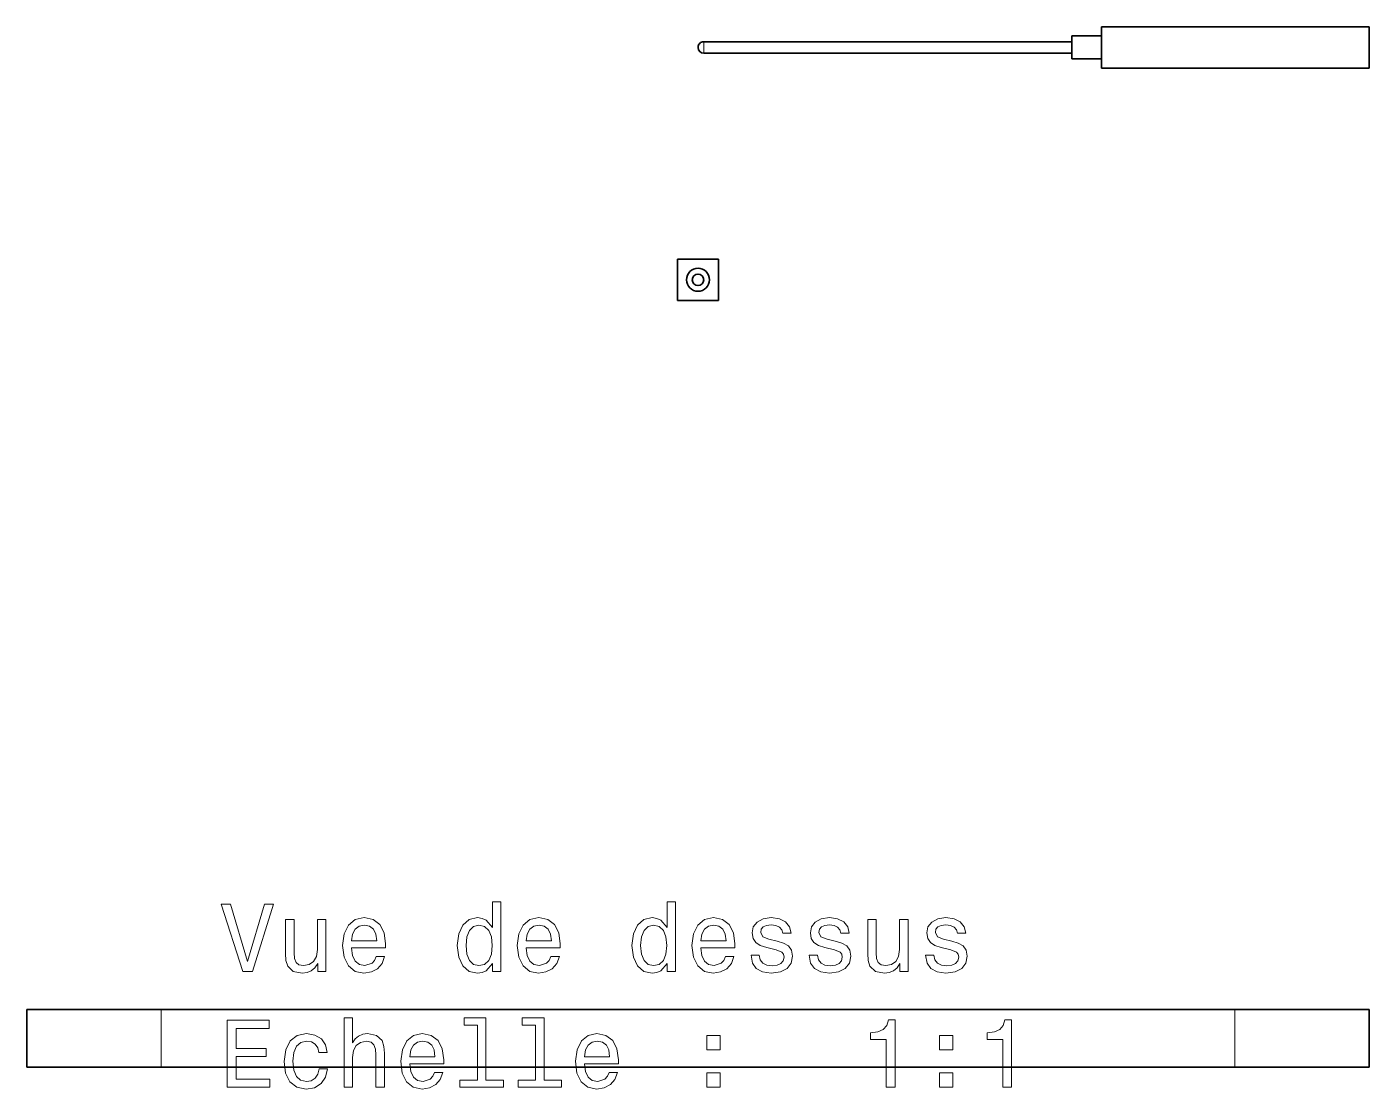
# Model space of a CAD drawing. Extents: x 317 to 941, y 143 to 776.
# Drawn here: x 559.5 to 629.5, y 230.7 to 286.1 of the extents above; entities that cross this region are included whole.
import ezdxf

# ---------------------------------------------------------------- set-up
doc = ezdxf.new("R2010")
doc.units = 0

msp = doc.modelspace()

# ---------------------------------------------------------------- linework, layer by layer
at = {"color": 7, "lineweight": 35, "ltscale": 0.015}
msp.add_line((614, 285.068), (614, 285.668), dxfattribs=at)
at = {"color": 7, "lineweight": 35, "ltscale": 0.03875}
for p, q in [((615.55, 285.668), (614, 285.668)), ((615.55, 284.468), (614, 284.468))]:
    msp.add_line(p, q, dxfattribs=at)
at = {"color": 7, "lineweight": 35, "ltscale": 0.34875}
for p, q in [((629.5, 286.143), (615.55, 286.143)), ((629.5, 283.993), (615.55, 283.993))]:
    msp.add_line(p, q, dxfattribs=at)
at = {"color": 7, "lineweight": 35, "ltscale": 0.05375}
for p, q in [((615.55, 283.993), (615.55, 286.143)), ((629.5, 286.143), (629.5, 283.993)), ((593.425, 271.873), (593.425, 274.023)), ((595.575, 274.023), (595.575, 271.873))]:
    msp.add_line(p, q, dxfattribs=at)
at = {"color": 7, "lineweight": 13, "ltscale": 0.0075}
for p, q in [((594.8, 285.368), (594.8, 285.068)), ((594.8, 285.068), (594.8, 284.768))]:
    msp.add_line(p, q, dxfattribs=at)
at = {"color": 7, "lineweight": 35, "ltscale": 0.479999}
for p, q in [((614, 285.368), (594.8, 285.368)), ((614, 284.768), (594.8, 284.768))]:
    msp.add_line(p, q, dxfattribs=at)
at = {"color": 7, "lineweight": 35, "ltscale": 0.014999}
msp.add_line((614, 284.468), (614, 285.068), dxfattribs=at)
at = {"color": 7, "lineweight": 35, "ltscale": 0.053751}
for p, q in [((595.575, 274.023), (593.425, 274.023)), ((593.425, 271.873), (595.575, 271.873))]:
    msp.add_line(p, q, dxfattribs=at)
at = {"color": 7, "lineweight": 35, "ltscale": 0.075}
for p, q in [((559.5, 231.873), (559.5, 234.873)), ((629.5, 231.873), (629.5, 234.873))]:
    msp.add_line(p, q, dxfattribs=at)
at = {"color": 7, "lineweight": 35, "ltscale": 0.175}
for p, q in [((559.5, 234.873), (566.5, 234.873)), ((622.5, 234.873), (629.5, 234.873)), ((559.5, 231.873), (566.5, 231.873)), ((622.5, 231.873), (629.5, 231.873))]:
    msp.add_line(p, q, dxfattribs=at)
at = {"color": 7, "lineweight": 13, "ltscale": 0.075}
for p, q in [((566.5, 231.873), (566.5, 234.873)), ((622.5, 231.873), (622.5, 234.873))]:
    msp.add_line(p, q, dxfattribs=at)
at = {"color": 7, "lineweight": 35}
for p, q in [((622.5, 234.873), (566.5, 234.873)), ((622.5, 231.873), (566.5, 231.873))]:
    msp.add_line(p, q, dxfattribs=at)
at = {"color": 7, "lineweight": 13}
for points in [[(571.892, 240.374), (571.014, 237.393), (570.112, 240.374), (569.632, 240.374), (570.762, 236.869), (571.266, 236.869), (572.371, 240.374)], [(583.779, 237.287), (583.779, 236.869), (584.222, 236.869), (584.222, 240.49), (583.784, 240.49), (583.784, 239.163), (583.446, 239.547), (583.239, 239.637), (583.002, 239.673), (582.573, 239.572), (582.24, 239.289), (582.024, 238.836), (581.948, 238.225), (582.024, 237.615), (582.24, 237.156), (582.573, 236.869), (583.002, 236.773), (583.239, 236.808), (583.451, 236.899)], [(592.887, 237.287), (592.887, 236.869), (593.331, 236.869), (593.331, 240.49), (592.892, 240.49), (592.892, 239.163), (592.554, 239.547), (592.347, 239.637), (592.11, 239.673), (591.681, 239.572), (591.349, 239.289), (591.132, 238.836), (591.056, 238.225), (591.132, 237.615), (591.349, 237.156), (591.681, 236.869), (592.11, 236.773), (592.347, 236.808), (592.559, 236.899)], [(575.094, 239.577), (574.65, 239.577), (574.65, 238.013), (574.6, 237.65), (574.454, 237.388), (574.227, 237.227), (573.929, 237.176), (573.692, 237.217), (573.541, 237.338), (573.455, 237.544), (573.435, 237.837), (573.435, 239.577), (572.991, 239.577), (572.991, 237.797), (573.006, 237.439), (573.102, 237.141), (573.395, 236.869), (573.864, 236.773), (574.116, 236.808), (574.333, 236.899), (574.519, 237.055), (574.671, 237.282), (574.671, 236.869), (575.094, 236.869)], [(576.431, 238.094), (578.206, 238.094), (578.211, 238.301), (578.13, 238.881), (577.908, 239.315), (577.555, 239.577), (577.086, 239.673), (576.627, 239.572), (576.274, 239.289), (576.047, 238.83), (575.967, 238.225), (576.042, 237.605), (576.269, 237.151), (576.617, 236.869), (577.071, 236.773), (577.465, 236.838), (577.787, 237.01), (578.024, 237.282), (578.16, 237.645), (577.722, 237.645), (577.631, 237.444), (577.5, 237.292), (577.127, 237.171), (576.839, 237.227), (576.622, 237.403), (576.481, 237.691), (576.431, 238.079)], [(585.539, 238.094), (587.314, 238.094), (587.319, 238.301), (587.238, 238.881), (587.016, 239.315), (586.663, 239.577), (586.194, 239.673), (585.735, 239.572), (585.382, 239.289), (585.155, 238.83), (585.075, 238.225), (585.15, 237.605), (585.377, 237.151), (585.725, 236.869), (586.179, 236.773), (586.573, 236.838), (586.895, 237.01), (587.132, 237.282), (587.269, 237.645), (586.83, 237.645), (586.739, 237.444), (586.608, 237.292), (586.235, 237.171), (585.947, 237.227), (585.73, 237.403), (585.589, 237.691), (585.539, 238.079)], [(594.647, 238.094), (596.422, 238.094), (596.427, 238.301), (596.346, 238.881), (596.124, 239.315), (595.771, 239.577), (595.302, 239.673), (594.844, 239.572), (594.49, 239.289), (594.263, 238.83), (594.183, 238.225), (594.258, 237.605), (594.485, 237.151), (594.833, 236.869), (595.287, 236.773), (595.681, 236.838), (596.003, 237.01), (596.24, 237.282), (596.377, 237.645), (595.938, 237.645), (595.847, 237.444), (595.716, 237.292), (595.343, 237.171), (595.055, 237.227), (594.838, 237.403), (594.697, 237.691), (594.647, 238.079)], [(598.621, 238.447), (598.192, 238.548), (597.874, 238.664), (597.769, 238.901), (597.799, 239.068), (597.905, 239.189), (598.076, 239.264), (598.323, 239.294), (598.56, 239.264), (598.747, 239.173), (598.868, 239.037), (598.918, 238.856), (599.352, 238.856), (599.352, 238.866), (599.276, 239.194), (599.07, 239.451), (598.747, 239.612), (598.323, 239.673), (597.895, 239.612), (597.582, 239.446), (597.385, 239.199), (597.325, 238.886), (597.37, 238.583), (597.511, 238.372), (597.743, 238.22), (598.081, 238.114), (598.575, 237.993), (598.878, 237.867), (598.959, 237.766), (598.989, 237.615), (598.944, 237.428), (598.823, 237.287), (598.626, 237.196), (598.364, 237.166), (598.086, 237.196), (597.885, 237.302), (597.748, 237.474), (597.693, 237.711), (597.264, 237.711), (597.335, 237.307), (597.542, 237.015), (597.869, 236.838), (598.323, 236.773), (598.797, 236.838), (599.145, 237.015), (599.357, 237.297), (599.433, 237.665), (599.377, 237.983), (599.221, 238.2), (598.964, 238.341)], [(601.657, 238.447), (601.228, 238.548), (600.91, 238.664), (600.805, 238.901), (600.835, 239.068), (600.941, 239.189), (601.112, 239.264), (601.359, 239.294), (601.596, 239.264), (601.783, 239.173), (601.904, 239.037), (601.954, 238.856), (602.388, 238.856), (602.388, 238.866), (602.312, 239.194), (602.106, 239.451), (601.783, 239.612), (601.359, 239.673), (600.931, 239.612), (600.618, 239.446), (600.421, 239.199), (600.361, 238.886), (600.406, 238.583), (600.547, 238.372), (600.779, 238.22), (601.117, 238.114), (601.612, 237.993), (601.914, 237.867), (601.995, 237.766), (602.025, 237.615), (601.98, 237.428), (601.859, 237.287), (601.662, 237.196), (601.4, 237.166), (601.122, 237.196), (600.921, 237.302), (600.784, 237.474), (600.729, 237.711), (600.3, 237.711), (600.371, 237.307), (600.578, 237.015), (600.905, 236.838), (601.359, 236.773), (601.833, 236.838), (602.181, 237.015), (602.393, 237.297), (602.469, 237.665), (602.413, 237.983), (602.257, 238.2), (602, 238.341)], [(605.454, 239.577), (605.011, 239.577), (605.011, 238.013), (604.96, 237.65), (604.814, 237.388), (604.587, 237.227), (604.289, 237.176), (604.052, 237.217), (603.901, 237.338), (603.815, 237.544), (603.795, 237.837), (603.795, 239.577), (603.351, 239.577), (603.351, 237.797), (603.367, 237.439), (603.462, 237.141), (603.755, 236.869), (604.224, 236.773), (604.476, 236.808), (604.693, 236.899), (604.88, 237.055), (605.031, 237.282), (605.031, 236.869), (605.454, 236.869)], [(607.729, 238.447), (607.3, 238.548), (606.983, 238.664), (606.877, 238.901), (606.907, 239.068), (607.013, 239.189), (607.184, 239.264), (607.431, 239.294), (607.668, 239.264), (607.855, 239.173), (607.976, 239.037), (608.026, 238.856), (608.46, 238.856), (608.46, 238.866), (608.385, 239.194), (608.178, 239.451), (607.855, 239.612), (607.431, 239.673), (607.003, 239.612), (606.69, 239.446), (606.493, 239.199), (606.433, 238.886), (606.478, 238.583), (606.619, 238.372), (606.851, 238.22), (607.189, 238.114), (607.684, 237.993), (607.986, 237.867), (608.067, 237.766), (608.097, 237.615), (608.052, 237.428), (607.931, 237.287), (607.734, 237.196), (607.472, 237.166), (607.194, 237.196), (606.993, 237.302), (606.856, 237.474), (606.801, 237.711), (606.372, 237.711), (606.443, 237.307), (606.65, 237.015), (606.977, 236.838), (607.431, 236.773), (607.905, 236.838), (608.253, 237.015), (608.465, 237.297), (608.541, 237.665), (608.485, 237.983), (608.329, 238.2), (608.072, 238.341)], [(576.431, 238.467), (576.486, 238.815), (576.622, 239.073), (576.829, 239.229), (577.101, 239.284), (577.369, 239.229), (577.575, 239.073), (577.702, 238.815), (577.747, 238.467)], [(583.078, 239.274), (583.37, 239.204), (583.592, 239.007), (583.723, 238.679), (583.774, 238.225), (583.723, 237.766), (583.592, 237.439), (583.37, 237.237), (583.078, 237.171), (582.8, 237.237), (582.588, 237.439), (582.447, 237.771), (582.402, 238.225), (582.447, 238.674), (582.588, 239.002), (582.8, 239.204)], [(585.539, 238.467), (585.594, 238.815), (585.73, 239.073), (585.937, 239.229), (586.209, 239.284), (586.477, 239.229), (586.684, 239.073), (586.81, 238.815), (586.855, 238.467)], [(592.186, 239.274), (592.478, 239.204), (592.7, 239.007), (592.831, 238.679), (592.882, 238.225), (592.831, 237.766), (592.7, 237.439), (592.478, 237.237), (592.186, 237.171), (591.908, 237.237), (591.697, 237.439), (591.555, 237.771), (591.51, 238.225), (591.555, 238.674), (591.697, 239.002), (591.908, 239.204)], [(594.647, 238.467), (594.702, 238.815), (594.838, 239.073), (595.045, 239.229), (595.318, 239.284), (595.585, 239.229), (595.792, 239.073), (595.918, 238.815), (595.963, 238.467)], [(569.955, 230.822), (572.174, 230.822), (572.174, 231.245), (570.419, 231.245), (570.419, 232.431), (571.983, 232.431), (571.983, 232.849), (570.419, 232.849), (570.419, 233.898), (572.134, 233.898), (572.134, 234.322), (569.955, 234.322)], [(576.042, 230.822), (576.486, 230.822), (576.486, 232.385), (576.531, 232.743), (576.678, 233.006), (576.905, 233.167), (577.207, 233.227), (577.449, 233.177), (577.601, 233.041), (577.676, 232.814), (577.702, 232.511), (577.702, 230.822), (578.145, 230.822), (578.145, 232.602), (578.125, 232.96), (578.034, 233.258), (577.737, 233.53), (577.273, 233.626), (577.021, 233.591), (576.804, 233.495), (576.622, 233.343), (576.486, 233.137), (576.486, 234.443), (576.042, 234.443)], [(582.997, 234.07), (582.997, 231.195), (582.084, 231.195), (582.084, 230.822), (584.349, 230.822), (584.349, 231.195), (583.441, 231.195), (583.441, 234.443), (582.301, 234.443), (582.301, 234.07)], [(586.033, 234.07), (586.033, 231.195), (585.12, 231.195), (585.12, 230.822), (587.385, 230.822), (587.385, 231.195), (586.477, 231.195), (586.477, 234.443), (585.337, 234.443), (585.337, 234.07)], [(604.32, 230.822), (604.779, 230.822), (604.779, 234.347), (604.436, 234.347), (604.345, 234.039), (604.163, 233.833), (603.886, 233.712), (603.503, 233.671), (603.503, 233.313), (604.32, 233.313)], [(610.392, 230.822), (610.851, 230.822), (610.851, 234.347), (610.508, 234.347), (610.417, 234.039), (610.235, 233.833), (609.958, 233.712), (609.575, 233.671), (609.575, 233.313), (610.392, 233.313)], [(574.731, 232.632), (575.17, 232.632), (575.079, 233.036), (574.862, 233.354), (574.524, 233.55), (574.086, 233.626), (573.601, 233.525), (573.233, 233.243), (573.001, 232.784), (572.921, 232.168), (572.996, 231.558), (573.223, 231.104), (573.581, 230.822), (574.07, 230.726), (574.504, 230.802), (574.842, 231.013), (575.074, 231.346), (575.175, 231.79), (574.751, 231.79), (574.676, 231.508), (574.534, 231.296), (574.333, 231.165), (574.086, 231.124), (573.778, 231.19), (573.556, 231.392), (573.42, 231.72), (573.374, 232.184), (573.42, 232.637), (573.561, 232.965), (573.788, 233.167), (574.086, 233.238), (574.348, 233.192), (574.544, 233.076), (574.676, 232.885)], [(579.467, 232.047), (581.242, 232.047), (581.247, 232.254), (581.166, 232.834), (580.944, 233.268), (580.591, 233.53), (580.122, 233.626), (579.663, 233.525), (579.31, 233.243), (579.083, 232.784), (579.003, 232.178), (579.078, 231.558), (579.305, 231.104), (579.653, 230.822), (580.107, 230.726), (580.501, 230.792), (580.823, 230.963), (581.06, 231.235), (581.197, 231.598), (580.758, 231.598), (580.667, 231.397), (580.536, 231.245), (580.163, 231.124), (579.875, 231.18), (579.658, 231.356), (579.517, 231.644), (579.467, 232.032)], [(579.467, 232.421), (579.522, 232.769), (579.658, 233.026), (579.865, 233.182), (580.137, 233.238), (580.405, 233.182), (580.612, 233.026), (580.738, 232.769), (580.783, 232.421)], [(588.575, 232.047), (590.35, 232.047), (590.355, 232.254), (590.274, 232.834), (590.052, 233.268), (589.699, 233.53), (589.23, 233.626), (588.771, 233.525), (588.418, 233.243), (588.191, 232.784), (588.111, 232.178), (588.186, 231.558), (588.413, 231.104), (588.761, 230.822), (589.215, 230.726), (589.609, 230.792), (589.931, 230.963), (590.168, 231.235), (590.305, 231.598), (589.866, 231.598), (589.775, 231.397), (589.644, 231.245), (589.271, 231.124), (588.983, 231.18), (588.766, 231.356), (588.625, 231.644), (588.575, 232.032)], [(588.575, 232.421), (588.63, 232.769), (588.766, 233.026), (588.973, 233.182), (589.245, 233.238), (589.513, 233.182), (589.72, 233.026), (589.846, 232.769), (589.891, 232.421)], [(594.954, 232.779), (595.65, 232.779), (595.65, 233.53), (594.954, 233.53)], [(607.099, 232.779), (607.794, 232.779), (607.794, 233.53), (607.099, 233.53)], [(594.954, 230.822), (595.65, 230.822), (595.65, 231.573), (594.954, 231.573)], [(607.099, 230.822), (607.794, 230.822), (607.794, 231.573), (607.099, 231.573)]]:
    msp.add_lwpolyline(points, close=True, dxfattribs=at)
at = {"color": 7, "lineweight": 35}
for radius in [0.6, 0.3]:
    msp.add_circle((594.5, 272.948), radius, dxfattribs=at)
for start, end in [(90, 180.00001), (180.00001, 270)]:
    msp.add_arc((594.8, 285.068), 0.3, start, end, dxfattribs=at)

doc.saveas('drawing.dxf')
